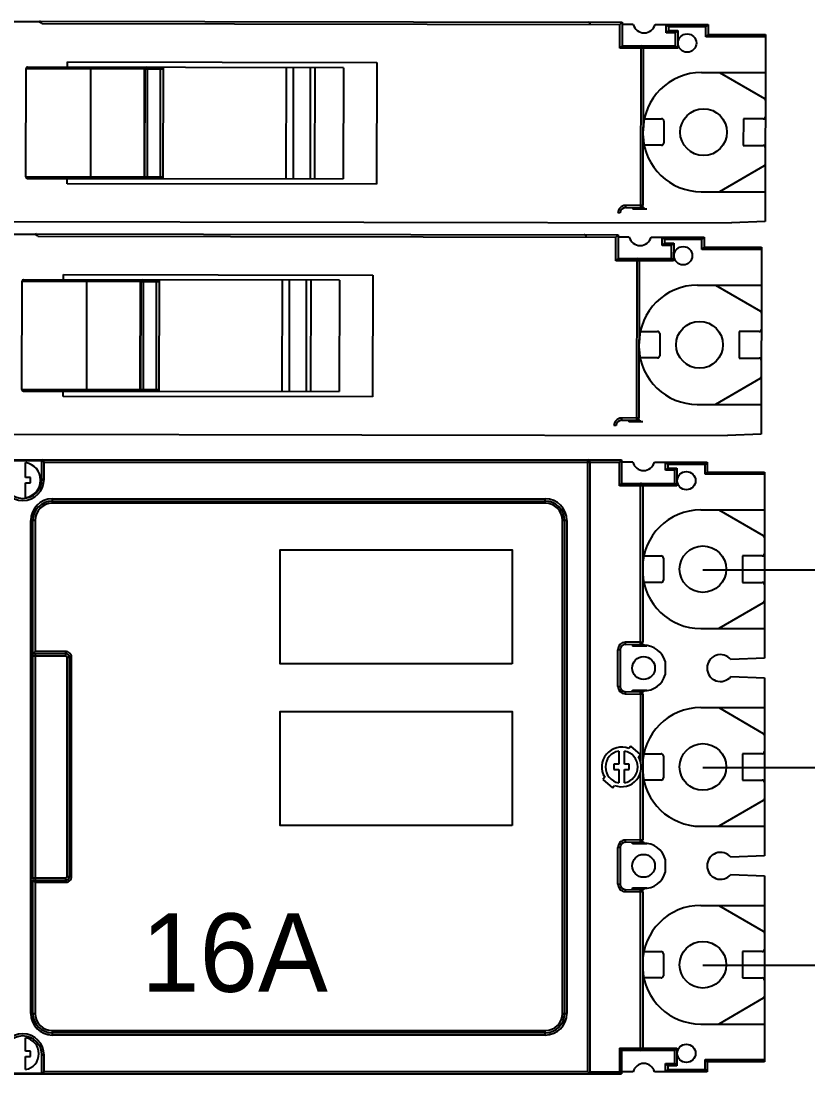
# Model space of a CAD drawing. Extents: x -4780 to 4154, y -1673 to 3208.
# Drawn here: x 2145.6 to 2270, y -102.5 to 64 of the extents above; entities that cross this region are included whole.
import ezdxf

# ---------------------------------------------------------------- set-up
doc = ezdxf.new("R2010")
doc.units = 0
doc.header["$MEASUREMENT"] = 0
doc.styles.add('PADRÃO', font='', dxfattribs={"height": 0.2})
doc.styles.get('PADRÃO').set_extended_font_data('AvantGarde Bk BT')

msp = doc.modelspace()

# ---------------------------------------------------------------- linework, layer by layer
at = {"color": 7, "linetype": 'Continuous'}
for p, q in [((2140.746, 64.042), (2240.615, 63.858)), ((2148.498, 63.888), (2142.422, 63.9)), ((2148.846, 63.678), (2148.638, 64.028)), ((2148.846, 63.678), (2240.265, 63.509)), ((2240.258, 59.773), (2240.265, 63.509)), ((2240.265, 63.509), (2240.615, 63.858)), ((2240.615, 63.858), (2240.608, 60.121)), ((2242.384, 63.505), (2240.614, 63.509)), ((2245.828, 63.499), (2254.233, 63.483)), ((2247.596, 62.204), (2247.598, 63.496)), ((2247.598, 63.496), (2247.946, 63.146)), ((2253.883, 63.135), (2254.233, 63.483)), ((2254.233, 63.483), (2254.23, 61.912)), ((2247.945, 62.552), (2247.596, 62.204)), ((2249.062, 62.201), (2247.596, 62.204)), ((2247.946, 63.146), (2247.945, 62.552)), ((2247.945, 62.552), (2249.412, 62.549)), ((2253.883, 63.135), (2247.946, 63.146)), ((2249.058, 60.106), (2249.062, 62.201)), ((2249.412, 62.549), (2249.062, 62.201)), ((2249.412, 62.549), (2249.407, 59.756)), ((2253.88, 61.563), (2253.883, 63.135)), ((2253.88, 61.563), (2254.23, 61.912)), ((2254.23, 61.912), (2263.309, 61.895)), ((2263.309, 61.895), (2263.254, 32.319)), ((2240.258, 59.773), (2240.608, 60.121)), ((2240.608, 60.121), (2249.058, 60.106)), ((2243.564, 34.919), (2243.611, 60.116)), ((2249.407, 59.756), (2249.058, 60.106)), ((2263.308, 61.546), (2253.88, 61.563)), ((2249.407, 59.756), (2240.258, 59.773)), ((2243.959, 59.766), (2243.913, 34.918)), ((2196.549, 56.67), (2146.602, 56.762)), ((2152.884, 56.75), (2152.886, 57.588)), ((2152.886, 57.588), (2201.838, 57.498)), ((2165.001, 56.665), (2165.001, 56.723)), ((2187.494, 56.686), (2187.462, 39.087)), ((2188.629, 39.085), (2188.661, 56.684)), ((2191.294, 56.679), (2191.262, 39.08)), ((2192.029, 39.079), (2192.062, 56.678)), ((2196.549, 56.67), (2196.516, 39.07)), ((2201.838, 57.498), (2201.802, 38.222)), ((2146.322, 56.483), (2146.29, 39.443)), ((2165.092, 56.448), (2146.322, 56.483)), ((2156.593, 39.423), (2156.625, 56.464)), ((2165.061, 39.408), (2165.092, 56.448)), ((2165.156, 39.408), (2165.187, 56.448)), ((2168.081, 56.443), (2165.187, 56.448)), ((2165.537, 39.407), (2165.568, 56.448)), ((2167.587, 56.444), (2167.556, 39.403)), ((2168.049, 39.402), (2168.081, 56.443)), ((2253.171, 55.908), (2263.298, 55.889)), ((2256.04, 55.903), (2263.115, 51.8)), ((2244.152, 48.591), (2246.872, 48.586)), ((2259.792, 48.563), (2259.784, 44.372)), ((2262.935, 48.557), (2259.792, 48.563)), ((2247.221, 48.237), (2247.214, 44.745)), ((2246.864, 44.396), (2244.161, 44.401)), ((2259.784, 44.372), (2262.927, 44.366)), ((2263.096, 41.123), (2256.005, 37.046)), ((2146.29, 39.443), (2165.061, 39.408)), ((2146.57, 39.163), (2164.968, 39.129)), ((2152.85, 38.313), (2152.852, 39.151)), ((2201.802, 38.222), (2152.85, 38.313)), ((2164.968, 39.133), (2164.968, 39.192)), ((2165.053, 39.128), (2196.516, 39.07)), ((2165.156, 39.408), (2168.049, 39.402)), ((2253.136, 37.051), (2263.263, 37.033)), ((2240.315, 33.695), (2239.965, 33.696)), ((2243.564, 34.919), (2241.134, 34.881)), ((2241.134, 34.881), (2241.139, 34.532)), ((2241.139, 34.532), (2244.053, 34.577)), ((2242.306, 34.55), (2242.306, 34.278)), ((2244.553, 34.274), (2242.306, 34.278)), ((2243.564, 34.919), (2243.913, 34.918)), ((2243.57, 34.57), (2243.564, 34.919)), ((2244.053, 34.577), (2244.052, 34.405)), ((2263.254, 32.319), (2257.916, 32.109)), ((2140.112, 30.412), (2239.981, 30.228)), ((2147.863, 30.258), (2141.788, 30.27)), ((2148.212, 30.048), (2148.003, 30.398)), ((2148.212, 30.048), (2239.631, 29.879)), ((2239.631, 29.879), (2239.981, 30.228)), ((2239.981, 30.228), (2239.974, 26.491)), ((2239.624, 26.143), (2239.631, 29.879)), ((2241.75, 29.875), (2239.98, 29.879)), ((2245.194, 29.869), (2253.598, 29.853)), ((2246.961, 28.574), (2246.964, 29.866)), ((2247.311, 28.922), (2246.961, 28.574)), ((2248.428, 28.571), (2246.961, 28.574)), ((2246.964, 29.866), (2247.312, 29.516)), ((2247.312, 29.516), (2247.311, 28.922)), ((2247.311, 28.922), (2248.778, 28.919)), ((2253.249, 29.505), (2247.312, 29.516)), ((2248.424, 26.476), (2248.428, 28.571)), ((2248.778, 28.919), (2248.428, 28.571)), ((2248.778, 28.919), (2248.773, 26.126)), ((2253.246, 27.933), (2253.249, 29.505)), ((2253.249, 29.505), (2253.598, 29.853)), ((2253.598, 29.853), (2253.596, 28.282)), ((2253.246, 27.933), (2253.596, 28.282)), ((2262.674, 27.916), (2253.246, 27.933)), ((2253.596, 28.282), (2262.675, 28.265)), ((2262.675, 28.265), (2262.62, -1.311)), ((2239.624, 26.143), (2239.974, 26.491)), ((2248.773, 26.126), (2239.624, 26.143)), ((2239.974, 26.491), (2248.424, 26.476)), ((2242.93, 1.289), (2242.977, 26.486)), ((2243.325, 26.136), (2243.279, 1.288)), ((2248.773, 26.126), (2248.424, 26.476)), ((2152.25, 23.12), (2152.252, 23.958)), ((2152.252, 23.958), (2201.204, 23.868)), ((2201.204, 23.868), (2201.168, 4.592)), ((2145.688, 22.853), (2145.656, 5.812)), ((2164.458, 22.818), (2145.688, 22.853)), ((2195.914, 23.04), (2145.968, 23.132)), ((2155.959, 5.793), (2155.99, 22.834)), ((2164.367, 23.034), (2164.367, 23.093)), ((2164.426, 5.778), (2164.458, 22.818)), ((2164.521, 5.778), (2164.553, 22.818)), ((2167.447, 22.813), (2164.553, 22.818)), ((2164.902, 5.777), (2164.934, 22.817)), ((2166.953, 22.814), (2166.922, 5.773)), ((2167.415, 5.772), (2167.447, 22.813)), ((2186.86, 23.056), (2186.828, 5.457)), ((2187.995, 5.455), (2188.027, 23.054)), ((2190.66, 23.049), (2190.628, 5.45)), ((2191.395, 5.449), (2191.428, 23.048)), ((2195.914, 23.04), (2195.882, 5.44)), ((2252.537, 22.278), (2262.663, 22.259)), ((2255.406, 22.272), (2262.481, 18.17)), ((2243.518, 14.961), (2246.238, 14.956)), ((2246.586, 14.607), (2246.58, 11.115)), ((2259.158, 14.932), (2259.15, 10.742)), ((2262.301, 14.927), (2259.158, 14.932)), ((2246.23, 10.766), (2243.527, 10.771)), ((2259.15, 10.742), (2262.293, 10.736)), ((2262.462, 7.493), (2255.371, 3.416)), ((2145.656, 5.812), (2164.426, 5.778)), ((2145.935, 5.533), (2164.334, 5.499)), ((2152.216, 4.683), (2152.218, 5.521)), ((2164.334, 5.503), (2164.334, 5.562)), ((2164.419, 5.498), (2195.882, 5.44)), ((2164.521, 5.778), (2167.415, 5.772)), ((2201.168, 4.592), (2152.216, 4.683)), ((2252.502, 3.421), (2262.629, 3.403)), ((2239.68, 0.065), (2239.331, 0.066)), ((2242.93, 1.289), (2240.5, 1.251)), ((2240.5, 1.251), (2240.505, 0.902)), ((2240.505, 0.902), (2243.418, 0.947)), ((2241.672, 0.92), (2241.672, 0.648)), ((2243.918, 0.644), (2241.672, 0.648)), ((2242.93, 1.289), (2243.279, 1.288)), ((2242.936, 0.94), (2242.93, 1.289)), ((2243.418, 0.947), (2243.418, 0.774)), ((2262.62, -1.311), (2257.282, -1.521)), ((2141.146, -5.367), (2240.538, -5.367)), ((2148.861, -5.506), (2142.814, -5.506)), ((2146.289, -8.147), (2146.289, -5.785)), ((2148.861, -8.416), (2148.861, -5.506)), ((2149.208, -5.714), (2149, -5.367)), ((2149.208, -5.714), (2240.19, -5.714)), ((2149.208, -8.416), (2149.208, -5.714)), ((2235.186, -102.117), (2235.186, -5.367)), ((2235.534, -5.714), (2235.534, -102.465)), ((2240.19, -5.714), (2240.538, -5.367)), ((2240.19, -9.433), (2240.19, -5.714)), ((2240.538, -5.367), (2240.538, -9.085)), ((2242.299, -5.714), (2240.538, -5.714)), ((2245.727, -5.714), (2254.091, -5.714)), ((2247.488, -5.714), (2247.836, -6.062)), ((2247.488, -7), (2247.488, -5.714)), ((2247.836, -6.652), (2247.488, -7)), ((2253.744, -6.062), (2247.836, -6.062)), ((2247.836, -6.062), (2247.836, -6.652)), ((2247.836, -6.652), (2249.296, -6.652)), ((2249.296, -6.652), (2248.948, -7)), ((2249.296, -6.652), (2249.296, -9.433)), ((2253.744, -6.062), (2254.091, -5.714)), ((2253.744, -7.625), (2253.744, -6.062)), ((2254.091, -5.714), (2254.091, -7.278)), ((2147.054, -8.147), (2146.289, -8.147)), ((2147.054, -8.981), (2147.054, -8.147)), ((2248.948, -7), (2247.488, -7)), ((2248.948, -9.085), (2248.948, -7)), ((2253.744, -7.625), (2254.091, -7.278)), ((2263.127, -7.625), (2253.744, -7.625)), ((2254.091, -7.278), (2263.127, -7.278)), ((2263.127, -7.278), (2263.127, -36.713)), ((2146.289, -8.981), (2147.054, -8.981)), ((2146.289, -11.342), (2146.289, -8.981)), ((2148.861, -8.416), (2149.208, -8.416)), ((2240.19, -9.433), (2240.538, -9.085)), ((2249.296, -9.433), (2240.19, -9.433)), ((2240.538, -9.085), (2248.948, -9.085)), ((2243.527, -34.162), (2243.527, -9.085)), ((2243.874, -9.433), (2243.874, -34.162)), ((2249.296, -9.433), (2248.948, -9.085)), ((2150.498, -11.524), (2228.475, -11.524)), ((2150.498, -11.524), (2150.498, -12.219)), ((2228.475, -12.219), (2228.475, -11.524)), ((2150.498, -11.871), (2228.475, -11.871)), ((2228.475, -12.219), (2150.498, -12.219)), ((2253.049, -13.255), (2263.127, -13.255)), ((2255.904, -13.255), (2262.953, -17.325)), ((2147.79, -14.927), (2147.095, -14.927)), ((2147.095, -92.904), (2147.095, -14.927)), ((2147.442, -71.74), (2147.442, -14.927)), ((2147.79, -14.927), (2147.79, -35.679)), ((2231.878, -14.927), (2231.183, -14.927)), ((2231.183, -92.904), (2231.183, -14.927)), ((2231.531, -14.927), (2231.531, -92.904)), ((2231.878, -14.927), (2231.878, -92.904)), ((2244.087, -20.553), (2246.793, -20.553)), ((2247.141, -20.901), (2247.141, -24.376)), ((2262.78, -20.553), (2259.652, -20.553)), ((2259.652, -20.553), (2259.652, -24.724)), ((2246.793, -24.724), (2244.104, -24.724)), ((2259.652, -24.724), (2262.78, -24.724)), ((2262.953, -27.952), (2255.904, -32.022)), ((2253.049, -32.022), (2263.127, -32.022)), ((2243.527, -34.162), (2241.108, -34.204)), ((2241.108, -34.204), (2241.114, -34.551)), ((2241.114, -34.551), (2244.013, -34.501)), ((2242.276, -34.531), (2242.276, -34.802)), ((2244.511, -34.802), (2242.276, -34.802)), ((2243.527, -34.162), (2243.874, -34.162)), ((2243.533, -34.509), (2243.527, -34.162)), ((2244.013, -34.501), (2244.013, -34.673)), ((2147.79, -35.679), (2147.442, -36.026)), ((2152.665, -36.026), (2147.442, -36.026)), ((2152.665, -36.374), (2147.442, -36.374)), ((2152.665, -35.679), (2147.79, -35.679)), ((2147.79, -36.026), (2147.79, -71.805)), ((2152.665, -36.374), (2152.665, -35.679)), ((2152.87, -71.25), (2152.87, -36.586)), ((2153.565, -36.586), (2152.87, -36.586)), ((2153.218, -71.25), (2153.218, -36.584)), ((2153.565, -71.25), (2153.565, -36.586)), ((2240.295, -35.385), (2239.947, -35.385)), ((2239.947, -41.169), (2239.947, -35.385)), ((2240.295, -35.385), (2240.295, -41.169)), ((2247.454, -37.202), (2247.454, -39.352)), ((2263.127, -36.713), (2257.815, -36.932)), ((2257.815, -39.622), (2263.127, -39.841)), ((2263.127, -39.841), (2263.127, -67.99)), ((2239.947, -41.169), (2240.295, -41.169)), ((2241.114, -42.003), (2241.108, -42.35)), ((2241.108, -42.35), (2243.527, -42.392)), ((2241.114, -42.003), (2244.013, -42.053)), ((2242.276, -41.752), (2244.511, -41.752)), ((2242.276, -42.023), (2242.276, -41.752)), ((2243.527, -42.392), (2243.533, -42.045)), ((2243.874, -42.392), (2243.527, -42.392)), ((2243.527, -42.392), (2243.527, -52.994)), ((2243.874, -42.392), (2243.874, -65.439)), ((2244.013, -41.882), (2244.013, -42.053)), ((2253.049, -44.533), (2263.127, -44.533)), ((2255.904, -44.533), (2262.953, -48.603)), ((2240.086, -51.404), (2240.086, -53.499)), ((2240.99, -53.499), (2240.99, -51.404)), ((2241.977, -50.632), (2241.669, -51)), ((2243.525, -51.927), (2241.977, -50.632)), ((2243.213, -52.295), (2243.525, -51.927)), ((2244.087, -51.831), (2246.793, -51.831)), ((2247.141, -52.178), (2247.141, -55.653)), ((2262.78, -51.831), (2259.652, -51.831)), ((2259.652, -51.831), (2259.652, -56.001)), ((2240.086, -53.499), (2239.322, -53.499)), ((2239.322, -53.499), (2239.322, -54.333)), ((2239.322, -54.333), (2240.086, -54.333)), ((2240.086, -54.333), (2240.086, -56.427)), ((2241.754, -53.499), (2240.99, -53.499)), ((2240.99, -54.333), (2241.754, -54.333)), ((2240.99, -56.427), (2240.99, -54.333)), ((2241.754, -54.333), (2241.754, -53.499)), ((2243.527, -65.439), (2243.527, -54.838)), ((2237.863, -55.536), (2237.554, -55.903)), ((2237.554, -55.903), (2239.098, -57.199)), ((2246.793, -56.001), (2244.104, -56.001)), ((2259.652, -56.001), (2262.78, -56.001)), ((2239.098, -57.199), (2239.407, -56.832)), ((2262.953, -59.229), (2255.904, -63.299)), ((2253.049, -63.299), (2263.127, -63.299)), ((2243.527, -65.439), (2241.108, -65.481)), ((2241.108, -65.481), (2241.114, -65.829)), ((2241.114, -65.829), (2244.013, -65.778)), ((2242.276, -66.079), (2242.276, -65.808)), ((2244.511, -66.079), (2242.276, -66.079)), ((2243.527, -65.439), (2243.874, -65.439)), ((2243.533, -65.787), (2243.527, -65.439)), ((2244.013, -65.778), (2244.013, -65.95)), ((2240.295, -66.663), (2239.947, -66.663)), ((2239.947, -72.446), (2239.947, -66.663)), ((2240.295, -66.663), (2240.295, -72.446)), ((2263.127, -67.99), (2257.815, -68.209)), ((2247.454, -68.48), (2247.454, -70.629)), ((2147.442, -71.458), (2152.66, -71.458)), ((2152.66, -72.153), (2152.66, -71.458)), ((2152.87, -71.25), (2153.565, -71.25)), ((2257.815, -70.9), (2263.127, -71.118)), ((2263.127, -71.118), (2263.127, -100.554)), ((2147.442, -92.904), (2147.442, -71.805)), ((2147.442, -71.805), (2152.662, -71.805)), ((2147.79, -72.153), (2147.442, -71.805)), ((2147.79, -72.153), (2147.79, -92.904)), ((2147.79, -72.153), (2152.66, -72.153)), ((2239.947, -72.446), (2240.295, -72.446)), ((2242.276, -73.03), (2244.511, -73.03)), ((2242.276, -73.3), (2242.276, -73.03)), ((2244.013, -73.159), (2244.013, -73.331)), ((2241.114, -73.28), (2241.108, -73.627)), ((2241.108, -73.627), (2243.527, -73.67)), ((2241.114, -73.28), (2244.013, -73.331)), ((2243.527, -73.67), (2243.533, -73.322)), ((2243.874, -73.67), (2243.527, -73.67)), ((2243.527, -98.746), (2243.527, -73.67)), ((2243.874, -73.67), (2243.874, -98.399)), ((2253.049, -75.81), (2263.127, -75.81)), ((2255.904, -75.81), (2262.953, -79.88)), ((2244.087, -83.108), (2246.793, -83.108)), ((2262.78, -83.108), (2259.652, -83.108)), ((2259.652, -83.108), (2259.652, -87.278)), ((2247.141, -83.455), (2247.141, -86.931)), ((2246.793, -87.278), (2244.104, -87.278)), ((2259.652, -87.278), (2262.78, -87.278)), ((2262.953, -90.506), (2255.904, -94.576)), ((2147.095, -92.904), (2147.79, -92.904)), ((2231.183, -92.904), (2231.878, -92.904)), ((2253.049, -94.576), (2263.127, -94.576)), ((2150.498, -95.612), (2150.498, -96.307)), ((2150.498, -95.612), (2228.475, -95.612)), ((2228.475, -95.96), (2150.498, -95.96)), ((2228.475, -96.307), (2150.498, -96.307)), ((2228.475, -96.307), (2228.475, -95.612)), ((2146.289, -98.851), (2146.289, -96.756)), ((2147.054, -98.851), (2146.289, -98.851)), ((2146.289, -101.779), (2146.289, -99.685)), ((2146.289, -99.685), (2147.054, -99.685)), ((2147.054, -99.685), (2147.054, -98.851)), ((2148.861, -102.326), (2148.861, -99.484)), ((2149.208, -99.484), (2148.861, -99.484)), ((2149.208, -102.117), (2149.208, -99.484)), ((2240.19, -98.399), (2240.538, -98.746)), ((2240.19, -98.399), (2249.296, -98.399)), ((2240.19, -98.399), (2240.19, -102.117)), ((2248.948, -98.746), (2240.538, -98.746)), ((2240.538, -98.746), (2240.538, -102.465)), ((2249.296, -98.399), (2248.948, -98.746)), ((2248.948, -100.832), (2248.948, -98.746)), ((2249.296, -98.399), (2249.296, -101.179)), ((2247.836, -101.179), (2247.488, -100.832)), ((2247.488, -100.832), (2248.948, -100.832)), ((2247.488, -102.117), (2247.488, -100.832)), ((2249.296, -101.179), (2247.836, -101.179)), ((2247.836, -101.179), (2247.836, -101.77)), ((2249.296, -101.179), (2248.948, -100.832)), ((2253.744, -100.206), (2254.091, -100.554)), ((2253.744, -100.206), (2263.127, -100.206)), ((2253.744, -101.77), (2253.744, -100.206)), ((2263.127, -100.554), (2254.091, -100.554)), ((2254.091, -100.554), (2254.091, -102.117)), ((2141.146, -102.326), (2148.861, -102.326)), ((2141.146, -102.465), (2240.538, -102.465)), ((2148.861, -102.326), (2149.208, -102.117)), ((2149, -102.465), (2149.208, -102.117)), ((2235.186, -102.117), (2149.208, -102.117)), ((2235.186, -102.117), (2235.534, -102.465)), ((2235.534, -102.117), (2240.19, -102.117)), ((2240.538, -102.465), (2240.19, -102.117)), ((2242.369, -102.117), (2240.538, -102.117)), ((2254.091, -102.117), (2245.727, -102.117)), ((2247.836, -101.77), (2247.488, -102.117)), ((2247.836, -101.77), (2253.744, -101.77)), ((2254.091, -102.117), (2253.744, -101.77))]:
    msp.add_line(p, q, dxfattribs=at)
for p, q in [((2090.573, 32.418), (2257.916, 32.109)), ((2089.939, -1.212), (2257.282, -1.521)), ((2253.388, -22.718), (2383.456, -22.718)), ((2253.388, -53.995), (2430.239, -53.995)), ((2253.388, -85.272), (2475.677, -85.272))]:
    msp.add_line(p, q)
for points in [[(2223.229, -37.603), (2186.556, -37.603), (2186.556, -19.555), (2223.229, -19.555)], [(2223.229, -63.171), (2186.556, -63.171), (2186.556, -45.123), (2223.229, -45.123)]]:
    msp.add_lwpolyline(points, close=True)
for centre, radius in [((2250.91, 60.556), 1.449), ((2253.503, 46.479), 3.701), ((2250.276, 26.926), 1.449), ((2252.869, 12.849), 3.701), ((2250.79, -8.633), 1.442), ((2253.396, -22.638), 3.684), ((2244.013, -38.277), 1.807), ((2253.396, -53.916), 3.684), ((2244.013, -69.554), 1.807), ((2253.396, -85.193), 3.684), ((2250.79, -99.198), 1.442)]:
    msp.add_circle(centre, radius, dxfattribs=at)
for centre, radius, start, end in [((2148.637, 63.888), 0.14, 89.89404, 179.89404), ((2235.237, 63.519), 0.349, 359.89404, 89.89404), ((2244.107, 63.956), 1.781, 194.66181, 345.12626), ((2243.61, 59.767), 0.349, 359.89404, 89.89404), ((2146.601, 56.483), 0.279, 89.89404, 179.89404), ((2164.83, 56.478), 0.253, 46.94378, 54.69998), ((2253.154, 46.689), 9.219, 89.89404, 179.89404), ((2262.94, 51.498), 0.349, 359.89404, 59.89404), ((2246.871, 48.237), 0.349, 359.89404, 89.89404), ((2262.935, 48.906), 0.349, 269.89404, 359.89404), ((2253.153, 46.279), 9.228, 182.4401, 269.89404), ((2246.865, 44.745), 0.349, 269.89404, 359.89404), ((2262.926, 44.017), 0.349, 359.89404, 89.89404), ((2262.922, 41.425), 0.349, 299.89404, 359.89404), ((2146.57, 39.442), 0.279, 179.89404, 269.89404), ((2241.153, 33.694), 1.187, 90.89404, 179.89404), ((2241.153, 33.694), 0.838, 90.89404, 179.89404), ((2243.564, 34.919), 0.349, 270.89404, 359.89404), ((2148.003, 30.258), 0.14, 89.89404, 179.89404), ((2234.602, 29.888), 0.349, 359.89404, 89.89404), ((2243.473, 30.326), 1.781, 194.66181, 345.12626), ((2242.976, 26.137), 0.349, 359.89404, 89.89404), ((2145.967, 22.853), 0.279, 89.89404, 179.89404), ((2164.196, 22.848), 0.253, 46.94378, 54.69998), ((2252.52, 13.059), 9.219, 89.89404, 179.89404), ((2262.306, 17.868), 0.349, 359.89404, 59.89404), ((2262.301, 15.276), 0.349, 269.89404, 359.89404), ((2246.237, 14.607), 0.349, 359.89404, 89.89404), ((2252.519, 12.649), 9.228, 182.4401, 269.89404), ((2246.231, 11.115), 0.349, 269.89404, 359.89404), ((2262.292, 10.387), 0.349, 359.89404, 89.89404), ((2262.287, 7.795), 0.349, 299.89404, 359.89404), ((2145.935, 5.812), 0.279, 179.89404, 269.89404), ((2240.518, 0.064), 1.187, 90.89404, 179.89404), ((2240.518, 0.064), 0.838, 90.89404, 179.89404), ((2242.93, 1.289), 0.349, 270.89404, 359.89404), ((2145.837, -8.564), 2.815, 279.23556, 80.76444), ((2149, -5.506), 0.139, 90, 180), ((2235.186, -5.714), 0.348, 0, 90), ((2244.013, -5.262), 1.772, 194.76778, 345.23222), ((2145.837, -8.416), 3.371, 180, 360), ((2145.837, -8.416), 3.023, 180, 360), ((2243.527, -9.433), 0.348, 0, 90), ((2150.498, -14.927), 3.403, 90, 180), ((2228.475, -14.927), 3.403, 0, 90), ((2150.498, -14.927), 3.055, 90, 180), ((2150.498, -14.927), 2.708, 90, 180), ((2228.475, -14.927), 3.055, 360, 90), ((2228.475, -14.927), 2.708, 0, 90), ((2253.049, -22.43), 9.175, 90, 180), ((2262.78, -17.626), 0.348, 0, 60), ((2246.793, -20.901), 0.348, 0, 90), ((2262.78, -20.206), 0.348, 270, 0), ((2253.049, -22.838), 9.184, 182.54606, 270), ((2246.793, -24.376), 0.348, 270, 0), ((2262.78, -25.071), 0.348, 0, 90), ((2262.78, -27.651), 0.348, 300, 0), ((2241.129, -35.385), 1.182, 91, 180), ((2241.129, -35.385), 0.834, 91, 180), ((2243.527, -34.162), 0.348, 271, 0), ((2244.013, -38.277), 3.604, 17.34739, 90), ((2152.668, -36.546), 0.867, 82.69134, 90.21121), ((2256.177, -38.277), 2.12, 39.38771, 320.61229), ((2244.013, -38.277), 3.604, 270, 342.65261), ((2241.129, -41.169), 1.182, 180, 269), ((2241.129, -41.169), 0.834, 180, 269), ((2243.527, -42.392), 0.348, 0, 89), ((2253.049, -53.707), 9.175, 90, 180), ((2262.78, -48.903), 0.348, 0, 60), ((2240.538, -53.916), 3.128, 68.79737, 211.20263), ((2240.538, -53.916), 2.552, 100.19797, 259.80203), ((2240.538, -53.916), 2.552, 280.19797, 79.80203), ((2262.78, -51.483), 0.348, 270, 0), ((2240.538, -53.916), 3.128, 248.79737, 31.20263), ((2246.793, -52.178), 0.348, 0, 90), ((2253.049, -54.115), 9.184, 182.54606, 270), ((2246.793, -55.653), 0.348, 270, 0), ((2262.78, -56.348), 0.348, 0, 90), ((2262.78, -58.928), 0.348, 300, 0), ((2241.129, -66.663), 1.182, 91, 180), ((2241.129, -66.663), 0.834, 91, 180), ((2243.527, -65.439), 0.348, 271, 0), ((2244.013, -69.554), 3.604, 17.34739, 90), ((2256.177, -69.554), 2.12, 39.38771, 320.61229), ((2244.013, -69.554), 3.604, 270, 342.65261), ((2241.129, -72.446), 1.182, 180, 269), ((2241.129, -72.446), 0.834, 180, 269), ((2243.527, -73.67), 0.348, 0, 89), ((2253.049, -84.984), 9.175, 90, 180), ((2262.78, -80.181), 0.348, 0, 60), ((2246.793, -83.455), 0.348, 0, 90), ((2262.78, -82.76), 0.348, 270, 0), ((2253.049, -85.392), 9.184, 182.54606, 270), ((2246.793, -86.931), 0.348, 270, 0), ((2262.78, -87.626), 0.348, 0, 90), ((2262.78, -90.205), 0.348, 300, 0), ((2150.498, -92.904), 3.403, 180, 270), ((2150.498, -92.904), 3.055, 180, 270), ((2150.498, -92.904), 2.708, 180, 270), ((2228.475, -92.904), 3.403, 270, 360), ((2228.475, -92.904), 3.055, 270, 0), ((2228.475, -92.904), 2.708, 270, 360), ((2145.837, -99.484), 3.371, 0, 180), ((2145.837, -99.484), 3.023, 360, 180), ((2145.837, -99.268), 2.552, 280.19797, 79.80203), ((2243.527, -98.399), 0.348, 270, 0), ((2244.083, -102.569), 1.772, 91.12352, 165.23222), ((2244.013, -102.569), 1.772, 14.76778, 88.87648), ((2149, -102.326), 0.139, 180, 270)]:
    msp.add_arc(centre, radius, start, end, dxfattribs=at)
for points, knots in [([(2148.517, 63.877), (2148.512, 63.88), (2148.505, 63.883), (2148.5, 63.887), (2148.498, 63.888), (2148.498, 63.888)], [0, 0, 0, 0, 0.7420272, 0.9336705, 1, 1, 1, 1]), ([(2148.846, 63.678), (2148.782, 63.719), (2148.671, 63.783), (2148.562, 63.85), (2148.517, 63.877)], [0, 0, 0, 0, 0.5929043, 1, 1, 1, 1]), ([(2156.5, 56.706), (2156.539, 56.681), (2156.603, 56.607), (2156.625, 56.512), (2156.625, 56.464)], [0, 0, 0, 0, 0.4881798, 1, 1, 1, 1]), ([(2165.092, 56.448), (2165.092, 56.469), (2165.085, 56.547), (2165.045, 56.623), (2165.003, 56.663)], [0, 0, 0, 0, 0.2576768, 1, 1, 1, 1]), ([(2165.568, 56.448), (2165.568, 56.519), (2165.512, 56.666), (2165.365, 56.727), (2165.295, 56.727)], [0, 0, 0, 0, 0.5037753, 1, 1, 1, 1]), ([(2167.29, 56.724), (2167.365, 56.724), (2167.519, 56.668), (2167.588, 56.516), (2167.587, 56.444)], [0, 0, 0, 0, 0.5089497, 1, 1, 1, 1]), ([(2156.593, 39.423), (2156.593, 39.353), (2156.554, 39.244), (2156.443, 39.16), (2156.376, 39.145), (2156.343, 39.145)], [0, 0, 0, 0, 0.5147035, 0.7616423, 1, 1, 1, 1]), ([(2164.873, 39.138), (2164.909, 39.148), (2164.977, 39.188), (2165.021, 39.253), (2165.037, 39.289)], [0, 0, 0, 0, 0.487836, 1, 1, 1, 1]), ([(2165.156, 39.408), (2165.155, 39.367), (2165.14, 39.286), (2165.092, 39.219), (2165.064, 39.192)], [0, 0, 0, 0, 0.5088324, 1, 1, 1, 1]), ([(2165.537, 39.407), (2165.536, 39.336), (2165.479, 39.189), (2165.333, 39.128), (2165.263, 39.128)], [0, 0, 0, 0, 0.5037753, 1, 1, 1, 1]), ([(2167.556, 39.403), (2167.556, 39.331), (2167.487, 39.18), (2167.333, 39.124), (2167.258, 39.124)], [0, 0, 0, 0, 0.4910037, 1, 1, 1, 1]), ([(2147.883, 30.247), (2147.878, 30.249), (2147.871, 30.253), (2147.866, 30.257), (2147.863, 30.258), (2147.863, 30.258)], [0, 0, 0, 0, 0.7420272, 0.9336705, 1, 1, 1, 1]), ([(2148.212, 30.048), (2148.148, 30.089), (2148.037, 30.153), (2147.928, 30.22), (2147.883, 30.247)], [0, 0, 0, 0, 0.5929043, 1, 1, 1, 1]), ([(2155.866, 23.076), (2155.905, 23.051), (2155.969, 22.977), (2155.99, 22.882), (2155.99, 22.834)], [0, 0, 0, 0, 0.4881798, 1, 1, 1, 1]), ([(2164.458, 22.818), (2164.458, 22.839), (2164.451, 22.917), (2164.411, 22.993), (2164.368, 23.033)], [0, 0, 0, 0, 0.2576768, 1, 1, 1, 1]), ([(2164.934, 22.817), (2164.934, 22.889), (2164.877, 23.036), (2164.731, 23.097), (2164.661, 23.097)], [0, 0, 0, 0, 0.5037753, 1, 1, 1, 1]), ([(2166.656, 23.094), (2166.731, 23.093), (2166.885, 23.038), (2166.953, 22.886), (2166.953, 22.814)], [0, 0, 0, 0, 0.5089497, 1, 1, 1, 1]), ([(2155.959, 5.793), (2155.959, 5.723), (2155.92, 5.614), (2155.809, 5.53), (2155.742, 5.514), (2155.709, 5.515)], [0, 0, 0, 0, 0.5147035, 0.7616423, 1, 1, 1, 1]), ([(2164.239, 5.508), (2164.275, 5.518), (2164.343, 5.558), (2164.387, 5.623), (2164.402, 5.659)], [0, 0, 0, 0, 0.487836, 1, 1, 1, 1]), ([(2164.521, 5.778), (2164.521, 5.737), (2164.506, 5.656), (2164.458, 5.589), (2164.43, 5.562)], [0, 0, 0, 0, 0.5088324, 1, 1, 1, 1]), ([(2164.902, 5.777), (2164.902, 5.706), (2164.845, 5.559), (2164.698, 5.498), (2164.628, 5.498)], [0, 0, 0, 0, 0.5037753, 1, 1, 1, 1]), ([(2166.922, 5.773), (2166.922, 5.701), (2166.852, 5.549), (2166.699, 5.494), (2166.624, 5.494)], [0, 0, 0, 0, 0.4910037, 1, 1, 1, 1]), ([(2148.88, -5.517), (2148.876, -5.514), (2148.869, -5.511), (2148.864, -5.507), (2148.861, -5.506), (2148.861, -5.506)], [0, 0, 0, 0, 0.7420272, 0.9336705, 1, 1, 1, 1]), ([(2149.208, -5.714), (2149.144, -5.674), (2149.034, -5.61), (2148.925, -5.544), (2148.88, -5.517)], [0, 0, 0, 0, 0.5929043, 1, 1, 1, 1]), ([(2153.218, -36.586), (2153.218, -36.557), (2153.213, -36.496), (2153.192, -36.403), (2153.15, -36.308), (2153.082, -36.21), (2152.988, -36.126), (2152.88, -36.065), (2152.771, -36.033), (2152.699, -36.026), (2152.665, -36.026)], [0, 0, 0, 0, 0.0981255, 0.204703, 0.3240109, 0.459834, 0.6080251, 0.7532501, 0.8828378, 1, 1, 1, 1]), ([(2152.665, -36.374), (2152.718, -36.374), (2152.829, -36.42), (2152.87, -36.532), (2152.87, -36.586)], [0, 0, 0, 0, 0.4946402, 1, 1, 1, 1]), ([(2153.416, -36.083), (2153.345, -35.977), (2153.155, -35.791), (2152.906, -35.702), (2152.779, -35.686)], [0, 0, 0, 0, 0.4996547, 1, 1, 1, 1]), ([(2153.218, -36.584), (2153.218, -36.583), (2153.218, -36.51), (2153.189, -36.363), (2153.106, -36.239), (2153.054, -36.188)], [0, 0, 0, 0, 0.004564, 0.501601, 1, 1, 1, 1]), ([(2153.565, -36.586), (2153.565, -36.498), (2153.54, -36.32), (2153.464, -36.157), (2153.416, -36.083)], [0, 0, 0, 0, 0.4999915, 1, 1, 1, 1]), ([(2152.66, -71.805), (2152.687, -71.805), (2152.738, -71.802), (2152.81, -71.787), (2152.871, -71.766), (2152.923, -71.742), (2152.967, -71.716), (2153.005, -71.688), (2153.039, -71.659), (2153.071, -71.627), (2153.1, -71.593), (2153.128, -71.554), (2153.155, -71.509), (2153.179, -71.457), (2153.199, -71.397), (2153.214, -71.327), (2153.218, -71.277), (2153.218, -71.25)], [0, 0, 0, 0, 0.0904437, 0.1731867, 0.2477357, 0.3135477, 0.3718566, 0.4251062, 0.4756489, 0.5256504, 0.5769741, 0.6312669, 0.6900924, 0.7549461, 0.82739, 0.9088426, 1, 1, 1, 1]), ([(2152.87, -71.25), (2152.87, -71.303), (2152.825, -71.415), (2152.714, -71.458), (2152.66, -71.458)], [0, 0, 0, 0, 0.4991816, 1, 1, 1, 1]), ([(2153, -72.088), (2153.11, -72.043), (2153.316, -71.908), (2153.453, -71.703), (2153.498, -71.593)], [0, 0, 0, 0, 0.4999802, 1, 1, 1, 1]), ([(2153.056, -71.642), (2153.056, -71.641), (2153.109, -71.588), (2153.19, -71.465), (2153.218, -71.32), (2153.218, -71.25)], [0, 0, 0, 0, 0.0076228, 0.5142064, 1, 1, 1, 1]), ([(2152.662, -71.805), (2152.662, -71.805), (2152.735, -71.805), (2152.881, -71.777), (2153.004, -71.694), (2153.056, -71.642)], [0, 0, 0, 0, 0.0036587, 0.5001684, 1, 1, 1, 1])]:
    msp.add_open_spline(points, degree=3, knots=knots, dxfattribs=at)
for points in [[(2156.376, 56.744), (2156.419, 56.744), (2156.464, 56.73), (2156.5, 56.706)], [(2164.976, 56.685), (2164.955, 56.7), (2164.931, 56.712), (2164.906, 56.719)], [(2165.001, 56.723), (2165.037, 56.713), (2165.07, 56.69), (2165.097, 56.664)], [(2165.097, 56.664), (2165.125, 56.636), (2165.148, 56.603), (2165.164, 56.567)], [(2168.081, 56.443), (2168.081, 56.538), (2168.062, 56.635), (2168.025, 56.722)], [(2165.164, 56.567), (2165.179, 56.53), (2165.187, 56.489), (2165.187, 56.448)], [(2165.064, 39.192), (2165.037, 39.166), (2165.004, 39.143), (2164.968, 39.133)], [(2165.037, 39.289), (2165.052, 39.326), (2165.06, 39.367), (2165.061, 39.408)], [(2167.993, 39.123), (2168.03, 39.211), (2168.049, 39.307), (2168.049, 39.402)], [(2155.742, 23.114), (2155.785, 23.114), (2155.83, 23.1), (2155.866, 23.076)], [(2164.342, 23.055), (2164.321, 23.07), (2164.297, 23.082), (2164.272, 23.089)], [(2164.367, 23.093), (2164.403, 23.083), (2164.436, 23.06), (2164.463, 23.034)], [(2164.463, 23.034), (2164.491, 23.006), (2164.514, 22.973), (2164.53, 22.937)], [(2164.53, 22.937), (2164.545, 22.9), (2164.553, 22.859), (2164.553, 22.818)], [(2167.447, 22.813), (2167.447, 22.908), (2167.428, 23.005), (2167.391, 23.092)], [(2164.43, 5.562), (2164.403, 5.536), (2164.37, 5.513), (2164.334, 5.503)], [(2164.402, 5.659), (2164.418, 5.696), (2164.426, 5.737), (2164.426, 5.778)], [(2167.359, 5.493), (2167.395, 5.58), (2167.415, 5.677), (2167.415, 5.772)], [(2153.498, -71.593), (2153.542, -71.485), (2153.565, -71.367), (2153.565, -71.25)], [(2152.66, -72.153), (2152.775, -72.153), (2152.893, -72.131), (2153, -72.088)]]:
    msp.add_open_spline(points, degree=3, dxfattribs=at)

# ---------------------------------------------------------------- texts
at = {"ltscale": 0.015, "insert": (2164.563, -77.067), "char_height": 12.4126, "attachment_point": 1, "style": 'PADRÃO'}
msp.add_mtext_dynamic_manual_height_columns('16A', width=214.69906, gutter_width=62.063, heights=[51.583], dxfattribs=at)

doc.saveas('drawing.dxf')
